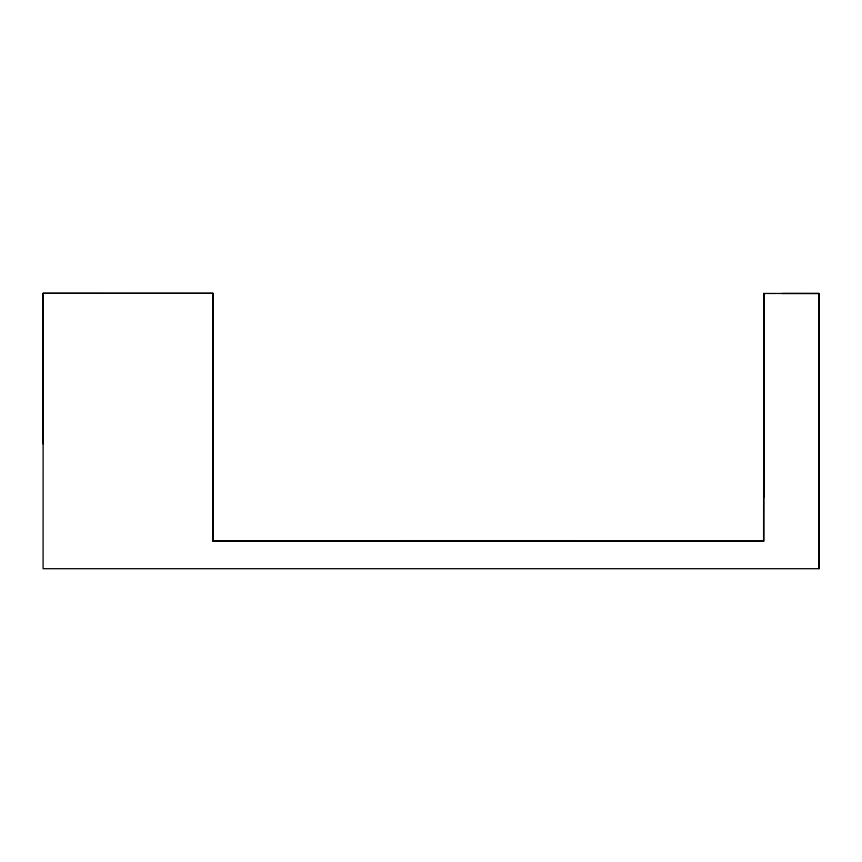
<?xml version="1.0" encoding="UTF-8"?>
<svg xmlns="http://www.w3.org/2000/svg" width="862" height="862" viewBox="0 0 862 862"><rect width="100%" height="100%" fill="white"/><g stroke="black" fill="none" stroke-linecap="round" stroke-linejoin="round"><path stroke-width="1.29" d="M43.122 443.865L43.122 293.295L212.946 293.317L212.936 541.153L763.797 541.164L763.786 293.479L763.592 541.153L212.936 541.153L212.946 293.295L43.122 293.295L43.1 568.704L818.889 568.694L818.868 293.479L763.603 293.468M818.9 431.797L818.868 496.975L818.706 293.468L818.889 568.694M782.136 293.468L818.868 293.479L818.9 389.312M763.754 293.468L763.786 497.288"/></g></svg>
